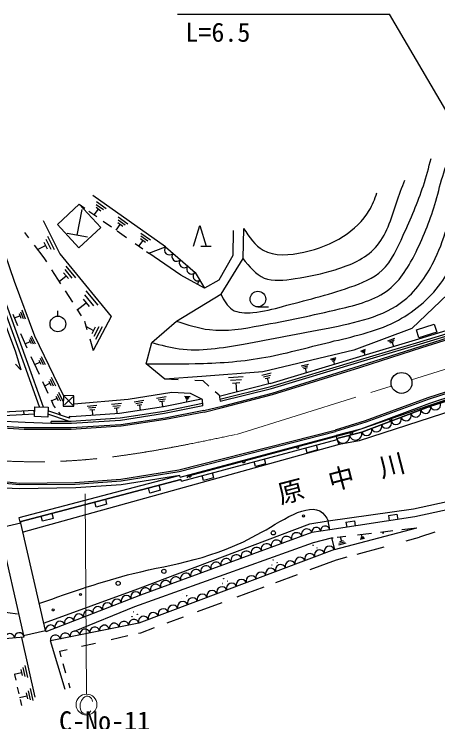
# Model space of a CAD drawing. Units: millimetres, scale not verified. Extents: x 40000 to 680000, y 20000 to 380000.
# Drawn here: x 419394 to 460032, y 249734 to 317559 of the extents above; entities that cross this region are included whole.
import ezdxf
from ezdxf.enums import TextEntityAlignment as Align

# ---------------------------------------------------------------- set-up
doc = ezdxf.new("R2010")
doc.units = ezdxf.units.MM
doc.header["$LTSCALE"] = 1000
doc.linetypes.add('CHAIN', pattern=[18.5, 12, -1.5, 3.5, -1.5])
for name, color, linetype, lineweight in [('M-BGD', 7, 'Continuous', 25), ('M-BMK', 2, 'CHAIN', 13), ('M-BMK-ROW', 30, 'Continuous', 25), ('M-BMK-SRVR', 3, 'Continuous', 25), ('M-STR-HTXT', 7, 'Continuous', 13), ('M-STR-STR3', 7, 'Continuous', 25), ('M-STR-STRC', 7, 'Continuous', 13)]:
    doc.layers.add(name, color=color, linetype=linetype, lineweight=lineweight)
doc.styles.add('ＭＳ ゴシック', font='')
doc.styles.get('ＭＳ ゴシック').set_extended_font_data('MS Gothic')

msp = doc.modelspace()

# ---------------------------------------------------------------- linework, layer by layer
at = {"layer": 'M-BGD'}
for p, q in [((433926, 295265), (426956, 300191)), ((425630, 299337), (423540, 297405)), ((425630, 299337), (426164, 298962)), ((427694, 297103), (425630, 299337)), ((427270, 299320), (427970, 298823)), ((427280, 299593), (428224, 298928)), ((425449, 296388), (425908, 298845)), ((426558, 298685), (427309, 298159)), ((427082, 298317), (427483, 298883)), ((427250, 299049), (427717, 298717)), ((422178, 297780), (423773, 294602)), ((429356, 297852), (430056, 297355)), ((429366, 298125), (430310, 297460)), ((423540, 297405), (425604, 295171)), ((425604, 295171), (427694, 297103)), ((427934, 297720), (428722, 297167)), ((429168, 296849), (429569, 297415)), ((429335, 297581), (429803, 297250)), ((436598, 295308), (437198, 297308)), ((437198, 297308), (437798, 295308)), ((420384, 296638), (420781, 296120)), ((424466, 296571), (426432, 296204)), ((429264, 296787), (430161, 296157)), ((431549, 296578), (432475, 295926)), ((440412, 296819), (440379, 294432)), ((441400, 297028), (441335, 294150)), ((422418, 296004), (422901, 295049)), ((422593, 296287), (423231, 295018)), ((431355, 295322), (431754, 295878)), ((431520, 296044), (431978, 295714)), ((431540, 296315), (432231, 295819)), ((421308, 295431), (422246, 294207)), ((421633, 295011), (422407, 295396)), ((422242, 295712), (422560, 295072)), ((430989, 295577), (431724, 295061)), ((432298, 294658), (433926, 295265)), ((433926, 295265), (436770, 292808)), ((437298, 295308), (438298, 295308)), ((419442, 291923), (418517, 294543)), ((423773, 294602), (428694, 288579)), ((432080, 294811), (432298, 294658)), ((435373, 292534), (432298, 294658)), ((440379, 294432), (439022, 292050)), ((422246, 294207), (422494, 293820)), ((441335, 294150), (439219, 290717)), ((422992, 293044), (423854, 291702)), ((424254, 293087), (424942, 292247)), ((424364, 293403), (425274, 292287)), ((423704, 291939), (424376, 292485)), ((424143, 292762), (424599, 292209)), ((437638, 291306), (435373, 292534)), ((436770, 292808), (437638, 291306)), ((462696, 292364), (457529, 287434)), ((421388, 286704), (419442, 291923)), ((439022, 292050), (437638, 291306)), ((424276, 291045), (424984, 289942)), ((426285, 291050), (427428, 289656)), ((426149, 290648), (427001, 289604)), ((434976, 288127), (439219, 290717)), ((420593, 284426), (418648, 289733)), ((425453, 289212), (426293, 289899)), ((426003, 290248), (426574, 289551)), ((417976, 289215), (419511, 285211)), ((420264, 284306), (418331, 289581)), ((419999, 289040), (420244, 288394)), ((420132, 289208), (420449, 288345)), ((423592, 288611), (423592, 289111)), ((425400, 289294), (425822, 288637)), ((442773, 289498), (443773, 289498)), ((419738, 287679), (419310, 288767)), ((419432, 288454), (419947, 288653)), ((419864, 288862), (420028, 288434)), ((428694, 288579), (426964, 285324)), ((426142, 288139), (426145, 288134)), ((426145, 288134), (426381, 287323)), ((426287, 287632), (427018, 287241)), ((427827, 287598), (427182, 286376)), ((432604, 286089), (434976, 288127)), ((457974, 287318), (459687, 287854)), ((459687, 287854), (459929, 287079)), ((420154, 286623), (420038, 286919)), ((427177, 287547), (426859, 286935)), ((427508, 287576), (427021, 286660)), ((457529, 287434), (451987, 285344)), ((458217, 286544), (457974, 287318)), ((458210, 286443), (461712, 287504)), ((459929, 287079), (458217, 286544)), ((458297, 286156), (461799, 287217)), ((458354, 285964), (461857, 287026)), ((420656, 285540), (420154, 286623)), ((420835, 286381), (421016, 285991)), ((420938, 286555), (421217, 285974)), ((421040, 286719), (421415, 285947)), ((424140, 281004), (421388, 286704)), ((426641, 286433), (426964, 285324)), ((452220, 284644), (458210, 286443)), ((455236, 286253), (455892, 286497)), ((455371, 286157), (455863, 286340)), ((458434, 285740), (461951, 286848)), ((458480, 285597), (461996, 286704)), ((420462, 285963), (420931, 286190)), ((432069, 284043), (432604, 286089)), ((452306, 284357), (458297, 286156)), ((452363, 284165), (458354, 285964)), ((452509, 283843), (458434, 285740)), ((452554, 283700), (458480, 285597)), ((455494, 286053), (455822, 286174)), ((455808, 285719), (455658, 286113)), ((419511, 285211), (420023, 283455)), ((451987, 285344), (443235, 283281)), ((452642, 285273), (453103, 285451)), ((452741, 285203), (453081, 285333)), ((452828, 285126), (453058, 285215)), ((453049, 284892), (452949, 285175)), ((421840, 279909), (420264, 284306)), ((422218, 279893), (420593, 284426)), ((421823, 283018), (421038, 284714)), ((421383, 283980), (421865, 284215)), ((421768, 284406), (421959, 284015)), ((421883, 284588), (422170, 283996)), ((421987, 284762), (422378, 283967)), ((443938, 282174), (452220, 284645)), ((444023, 281886), (452306, 284357)), ((449731, 284504), (450275, 284637)), ((449827, 284415), (450231, 284512)), ((449920, 284316), (450188, 284388)), ((450130, 284023), (450059, 284351)), ((419532, 284002), (420023, 283455)), ((433833, 282570), (432069, 284043)), ((444076, 281694), (452363, 284165)), ((444138, 281244), (452509, 283843)), ((444179, 281099), (452554, 283700)), ((446912, 283841), (447625, 284012)), ((447043, 283725), (447574, 283849)), ((447162, 283601), (447514, 283687)), ((447435, 283214), (447344, 283648)), ((473750, 283530), (452490, 276674)), ((473750, 283530), (452490, 276674)), ((437391, 282842), (433833, 282570)), ((443235, 283281), (437391, 282842)), ((439951, 282740), (441364, 282842)), ((443145, 282957), (444060, 283173)), ((443310, 282804), (443991, 282962)), ((466625, 283258), (459057, 280780)), ((466667, 283114), (459106, 280638)), ((422668, 281195), (422145, 282325)), ((422325, 281942), (422828, 282184)), ((422724, 282387), (422921, 281973)), ((422841, 282578), (423141, 281953)), ((422956, 282760), (423361, 281932)), ((435141, 282513), (433833, 282570)), ((437536, 282410), (436736, 282444)), ((438080, 281914), (437536, 282410)), ((439066, 280954), (443951, 282177)), ((440155, 282468), (441207, 282546)), ((440348, 282198), (441050, 282250)), ((440765, 281377), (440699, 282224)), ((443463, 282643), (443921, 282751)), ((443819, 282150), (443698, 282701)), ((466849, 282730), (459221, 280259)), ((459257, 280073), (466839, 282646)), ((459320, 279976), (466935, 282442)), ((466935, 282442), (459320, 279976)), ((439126, 280660), (444023, 281886)), ((439166, 280463), (444076, 281694)), ((423403, 280958), (423608, 280533)), ((423530, 281148), (423838, 280510)), ((423647, 281339), (424056, 280480)), ((434514, 281303), (430320, 280615)), ((433061, 280761), (433973, 280906)), ((436302, 281213), (434514, 281303)), ((435730, 280944), (436264, 280916)), ((435790, 280831), (436194, 280817)), ((437471, 280616), (436302, 281213)), ((439052, 281027), (438689, 281358)), ((439052, 281027), (439166, 280463)), ((439352, 279995), (444138, 281244)), ((439388, 279849), (444179, 281099)), ((423183, 280082), (422966, 280551)), ((422991, 280495), (423505, 280745)), ((430320, 280615), (425112, 280191)), ((428720, 280178), (429682, 280263)), ((430920, 280408), (431822, 280555)), ((431063, 280249), (431744, 280356)), ((431206, 280090), (431656, 280159)), ((431519, 279584), (431437, 280128)), ((433204, 280602), (433895, 280707)), ((433345, 280433), (433807, 280510)), ((433668, 279925), (433576, 280472)), ((437377, 280673), (433707, 279929)), ((437467, 280231), (433786, 279486)), ((437467, 280231), (433786, 279486)), ((435850, 280718), (436123, 280708)), ((435972, 280390), (435992, 280712)), ((437506, 280035), (437471, 280616)), ((459221, 280259), (452640, 277779)), ((459057, 280780), (453067, 278589)), ((459106, 280638), (453115, 278447)), ((421312, 279582), (418380, 279413)), ((420355, 279176), (420335, 279526)), ((421332, 279233), (421312, 279582)), ((421334, 278996), (421367, 279926)), ((421367, 279926), (422652, 279880)), ((422652, 279880), (422618, 278950)), ((424710, 278831), (422639, 279544)), ((423358, 279841), (423183, 280082)), ((426406, 279990), (427327, 280072)), ((426538, 279823), (427229, 279877)), ((426667, 279646), (427132, 279681)), ((426933, 279108), (426904, 279663)), ((428860, 279999), (429583, 280058)), ((428997, 279811), (429473, 279854)), ((429281, 279260), (429236, 279838)), ((433707, 279929), (429514, 279275)), ((433786, 279486), (429564, 278827)), ((433786, 279486), (429564, 278827)), ((437506, 280035), (433822, 279289)), ((437597, 279568), (433876, 278847)), ((437597, 279568), (439352, 279995)), ((437632, 279423), (439388, 279849)), ((451736, 277486), (459257, 280073)), ((452730, 277492), (459320, 279976)), ((459320, 279976), (452730, 277492)), ((421332, 279233), (418400, 279063)), ((422618, 278950), (421334, 278996)), ((424612, 278548), (422628, 279230)), ((423828, 279193), (423673, 279406)), ((424887, 278969), (424663, 278995)), ((424663, 278995), (424710, 278831)), ((429564, 278827), (424876, 278518)), ((429564, 278827), (424876, 278518)), ((429514, 279275), (424887, 278969)), ((433822, 279289), (429586, 278628)), ((433876, 278847), (429629, 278214)), ((437625, 279421), (433901, 278699)), ((420443, 278432), (415342, 278659)), ((420357, 277903), (415345, 278212)), ((422939, 278323), (420443, 278432)), ((424876, 278518), (422939, 278523)), ((422939, 278323), (422939, 278523)), ((424883, 278318), (422939, 278323)), ((424876, 278518), (424612, 278548)), ((429629, 278214), (424858, 277904)), ((429586, 278628), (424883, 278318)), ((433901, 278699), (429645, 278065)), ((453067, 278589), (450169, 277695)), ((453115, 278447), (450213, 277552)), ((420353, 277753), (415332, 278062)), ((424863, 277754), (420353, 277753)), ((424858, 277904), (420357, 277903)), ((429645, 278065), (424863, 277754)), ((435188, 273871), (450176, 277697)), ((435218, 273724), (450213, 277552)), ((436254, 273356), (451736, 277486)), ((452640, 277779), (450268, 277190)), ((452730, 277492), (450341, 276899)), ((450346, 276900), (452730, 277492)), ((435327, 273196), (450268, 277190)), ((435430, 272810), (450372, 276804)), ((435430, 272810), (450372, 276804)), ((450372, 276804), (450268, 277190)), ((450346, 276900), (450561, 276314)), ((450561, 276314), (450372, 276804)), ((450561, 276314), (420256, 267922)), ((448508, 275788), (448379, 276271)), ((452490, 276674), (450561, 276314)), ((452490, 276674), (450561, 276314)), ((447512, 275522), (447383, 276005)), ((448508, 275788), (447512, 275522)), ((443528, 274457), (443399, 274940)), ((442532, 274190), (442403, 274673)), ((443528, 274457), (442532, 274190)), ((411096, 273444), (419914, 272623)), ((435274, 273349), (419837, 269289)), ((429638, 272988), (435188, 273871)), ((429655, 272839), (435218, 273724)), ((435274, 273349), (429663, 272459)), ((435327, 273196), (435274, 273349)), ((437551, 272859), (437422, 273342)), ((438547, 273125), (438418, 273608)), ((411076, 273295), (419907, 272473)), ((419914, 272623), (425225, 272661)), ((435375, 272962), (419939, 268902)), ((419939, 268902), (435375, 272962)), ((425225, 272661), (429638, 272988)), ((425231, 272511), (429655, 272839)), ((435430, 272810), (435375, 272962)), ((438547, 273125), (437551, 272859)), ((419887, 272051), (415829, 272244)), ((425323, 272165), (419887, 272051)), ((419907, 272473), (425231, 272511)), ((429663, 272459), (425323, 272165)), ((432415, 271666), (432288, 272150)), ((433444, 271937), (433317, 272421)), ((433444, 271937), (432415, 271666)), ((457681, 270144), (464552, 271645)), ((427270, 270313), (427143, 270797)), ((428299, 270584), (428172, 271067)), ((464706, 270876), (457816, 269376)), ((428299, 270584), (427270, 270313)), ((449521, 268999), (457681, 270144)), ((419837, 269289), (419939, 268902)), ((422124, 268960), (421997, 269443)), ((423153, 269230), (423026, 269714)), ((457816, 269376), (449658, 268138)), ((455294, 269499), (456110, 269623)), ((455294, 269499), (455369, 269005)), ((456110, 269623), (456185, 269129)), ((420033, 268772), (417911, 268281)), ((419939, 268902), (420033, 268772)), ((422408, 258503), (420033, 268772)), ((423153, 269230), (422124, 268960)), ((431265, 262472), (447760, 268713)), ((447760, 268713), (449521, 268999)), ((449658, 268138), (449521, 268999)), ((451215, 268880), (452031, 269004)), ((451215, 268880), (451290, 268386)), ((452031, 269004), (452106, 268510)), ((417911, 268281), (420285, 258012)), ((449658, 268138), (447949, 267882)), ((450107, 266244), (458022, 268338)), ((454516, 267917), (455704, 268060)), ((454746, 267942), (454770, 267856)), ((456591, 268166), (458022, 268338)), ((459742, 267913), (458267, 267432)), ((447949, 267882), (431519, 261882)), ((448103, 266925), (449841, 267357)), ((449841, 267357), (450001, 267376)), ((449841, 267357), (450107, 266244)), ((450369, 267420), (451216, 267522)), ((450667, 267453), (450782, 267034)), ((452313, 267653), (453680, 267817)), ((453012, 267320), (452584, 267206)), ((452935, 267395), (452614, 267313)), ((452857, 267471), (452642, 267409)), ((452686, 267696), (452750, 267440)), ((454863, 267808), (454715, 267775)), ((454837, 267833), (454722, 267814)), ((454812, 267858), (454727, 267844)), ((456982, 267083), (458267, 267432)), ((430972, 260774), (448103, 266925)), ((451204, 266844), (450498, 266660)), ((451085, 266968), (450549, 266823)), ((450954, 267084), (450600, 266987)), ((450107, 266244), (431350, 259178)), ((452286, 265805), (454895, 266515)), ((447770, 264321), (450318, 265270)), ((450318, 265270), (451342, 265549)), ((444492, 263100), (446557, 263869)), ((440784, 261718), (443369, 262681)), ((422292, 259213), (431265, 262472)), ((431519, 261882), (422436, 258353)), ((436972, 260298), (439331, 261177)), ((425195, 258432), (430972, 260774)), ((434062, 259214), (435636, 259801)), ((431350, 259178), (422885, 257484)), ((420285, 258012), (422408, 258503)), ((422408, 258503), (422436, 258353)), ((431550, 258279), (432859, 258766)), ((420335, 257858), (417628, 257627)), ((421418, 252108), (420121, 257829)), ((420285, 258012), (420335, 257858)), ((428712, 257634), (430295, 257994)), ((431320, 258226), (431550, 258279)), ((424300, 252824), (422885, 257484)), ((425869, 256989), (427195, 257290)), ((423761, 256510), (424493, 256676)), ((423918, 255961), (423761, 256510)), ((420431, 255134), (420685, 253988)), ((424367, 254385), (424110, 255287)), ((419410, 254297), (420101, 254453)), ((420032, 254741), (420159, 254168)), ((420232, 254938), (420427, 254077)), ((419416, 254276), (419541, 253724)), ((419692, 253055), (419833, 252431)), ((424773, 252961), (424638, 253436)), ((420533, 252521), (420670, 251946)), ((420733, 252718), (420938, 251855)), ((420932, 252915), (421196, 251767)), ((419911, 252078), (420602, 252234)), ((419956, 251882), (420089, 251293))]:
    msp.add_line(p, q, dxfattribs=at)
for centre, radius in [((442773, 290248), 750), ((423587, 287865), 750), ((447150, 269463), 100), ((444247, 267841), 200), ((448066, 266658), 10), ((447945, 266186), 10), ((448447, 266414), 10), ((444230, 265241), 10), ((444109, 264769), 10), ((444611, 264997), 10), ((433755, 264162), 200), ((429368, 263008), 200), ((439486, 263460), 10), ((439867, 263216), 10), ((439366, 262988), 10), ((425751, 261939), 100), ((435567, 262061), 10), ((435948, 261818), 10), ((435447, 261590), 10), ((423139, 260459), 100), ((430703, 259809), 10), ((430823, 260280), 10), ((431204, 260037), 10)]:
    msp.add_circle(centre, radius, dxfattribs=at)
for centre, radius, start, end in [((434281, 294958), 470, 139.17125, 319.17125), ((434992, 294344), 470, 139.17125, 319.17125), ((435703, 293729), 470, 139.17125, 319.17125), ((436414, 293115), 470, 139.17125, 319.17125), ((436987, 292432), 434, 120.01711, 300.01711), ((437421, 291681), 434, 120.01711, 183.04297), ((459257, 280073), 150, 198.98308, 18.74013), ((459796, 280130), 500, 197.94741, 17.94741), ((457908, 279444), 503, 200.64565, 20.64565), ((458850, 279798), 503, 200.64565, 20.64565), ((455496, 278780), 150, 198.98308, 18.98308), ((456025, 278734), 503, 200.64565, 20.64565), ((456967, 279089), 503, 200.64565, 20.64565), ((454142, 278025), 503, 200.64565, 20.64565), ((455083, 278379), 503, 200.64565, 20.64565), ((452134, 277344), 614, 193.95362, 13.95362), ((451736, 277486), 150, 194.93685, 18.98308), ((453200, 277670), 503, 200.64565, 20.64565), ((450942, 277048), 614, 193.95362, 13.95362), ((446575, 276109), 150, 194.93685, 14.93685), ((441414, 274733), 150, 194.93685, 14.93685), ((436383, 272873), 500, 104.93685, 149.93685), ((436254, 273356), 150, 194.93685, 14.93685), ((447466, 267705), 514, 20.0594, 200.0594), ((448376, 267946), 432, 8.5382, 188.5382), ((449231, 268074), 432, 8.5382, 188.5382), ((445533, 266999), 514, 20.0594, 200.0594), ((446499, 267352), 514, 20.0594, 200.0594), ((443600, 266294), 514, 20.0594, 200.0594), ((444566, 266647), 514, 20.0594, 200.0594), ((449638, 266067), 501, 20.64301, 200.64301), ((441667, 265588), 514, 20.0594, 200.0594), ((442633, 265941), 514, 20.0594, 200.0594), ((448700, 265714), 501, 20.64301, 200.64301), ((439734, 264882), 514, 20.0594, 200.0594), ((440701, 265235), 514, 20.0594, 200.0594), ((446824, 265007), 501, 20.64301, 200.64301), ((447762, 265361), 501, 20.64301, 200.64301), ((437801, 264176), 514, 20.0594, 200.0594), ((438768, 264529), 514, 20.0594, 200.0594), ((444948, 264301), 501, 20.64301, 200.64301), ((445886, 264654), 501, 20.64301, 200.64301), ((435868, 263470), 514, 20.0594, 200.0594), ((436835, 263823), 514, 20.0594, 200.0594), ((443073, 263594), 501, 20.64301, 200.64301), ((444011, 263947), 501, 20.64301, 200.64301), ((433935, 262765), 514, 20.0594, 200.0594), ((434902, 263118), 514, 20.0594, 200.0594), ((441197, 262888), 501, 20.64301, 200.64301), ((442135, 263241), 501, 20.64301, 200.64301), ((432002, 262059), 514, 20.0594, 200.0594), ((432969, 262412), 514, 20.0594, 200.0594), ((439321, 262181), 501, 20.64301, 200.64301), ((440259, 262534), 501, 20.64301, 200.64301), ((430157, 261353), 487, 21.23484, 201.23484), ((431065, 261706), 487, 21.23484, 201.23484), ((437446, 261474), 501, 20.64301, 200.64301), ((438384, 261828), 501, 20.64301, 200.64301), ((428340, 260647), 487, 21.23484, 201.23484), ((429248, 261000), 487, 21.23484, 201.23484), ((435570, 260768), 501, 20.64301, 200.64301), ((436508, 261121), 501, 20.64301, 200.64301), ((427432, 260294), 487, 21.23484, 201.23484), ((433694, 260061), 501, 20.64301, 200.64301), ((434632, 260414), 501, 20.64301, 200.64301), ((425615, 259588), 487, 21.23484, 201.23484), ((426523, 259941), 487, 21.23484, 201.23484), ((431819, 259354), 501, 20.64301, 200.64301), ((432756, 259708), 501, 20.64301, 200.64301), ((423798, 258882), 487, 21.23484, 201.23484), ((424707, 259235), 487, 21.23484, 201.23484), ((428998, 258707), 480, 11.31777, 191.31777), ((429939, 258895), 480, 11.31777, 191.31777), ((430879, 259084), 480, 11.31777, 191.31777), ((422890, 258529), 487, 21.23484, 201.23484), ((425237, 257954), 480, 11.31777, 191.31777), ((426177, 258142), 480, 11.31777, 191.31777), ((427118, 258331), 480, 11.31777, 191.31777), ((428058, 258519), 480, 11.31777, 191.31777), ((418982, 257742), 453, 4.87542, 184.87542), ((419884, 257819), 453, 4.87542, 184.87542), ((423356, 257578), 480, 11.31777, 191.31777), ((424296, 257766), 480, 11.31777, 191.31777)]:
    msp.add_arc(centre, radius, start, end, dxfattribs=at)
for points, knots in [([(432069, 284043), (433626, 284034), (435183, 284025), (436743, 284062), (438879, 284113), (441022, 284249), (443120, 284606), (445332, 284982), (447495, 285604), (449694, 286138), (451818, 286654), (453976, 287088), (455922, 288066), (457639, 288929), (459190, 290216), (460321, 291773), (461317, 293144), (461987, 294725), (462447, 296370), (463032, 298463), (463277, 300661), (464276, 302549), (465121, 304147), (466506, 305524), (468082, 306454), (469709, 307414), (471540, 307898), (473371, 308382)], [0, 0, 0, 0, 1, 1, 1, 2, 2, 2, 3, 3, 3, 4, 4, 4, 5, 5, 5, 6, 6, 6, 7, 7, 7, 8, 8, 8, 9, 9, 9, 9]), ([(432604, 286089), (433469, 285852), (434333, 285615), (435211, 285496), (437244, 285219), (439345, 285575), (441390, 285941), (444113, 286427), (446738, 286930), (449496, 287473), (452100, 287986), (454823, 288535), (456812, 290142), (458084, 291171), (459056, 292632), (459778, 294146), (460795, 296279), (461316, 298515), (461953, 300819), (462340, 302223), (462770, 303652), (463584, 304773), (464610, 306188), (466247, 307112), (467884, 308036)], [0, 0, 0, 0, 1, 1, 1, 2, 2, 2, 3, 3, 3, 4, 4, 4, 5, 5, 5, 6, 6, 6, 7, 7, 7, 8, 8, 8, 8]), ([(434976, 288127), (436019, 287789), (437061, 287452), (438127, 287325), (439737, 287133), (441400, 287420), (443021, 287720), (445572, 288192), (448019, 288695), (450584, 289302), (452278, 289702), (454023, 290148), (455329, 291180), (456470, 292082), (457275, 293432), (457949, 294789), (458734, 296369), (459341, 297959), (459827, 299633), (460352, 301441), (460734, 303347), (461705, 304922), (462174, 305682), (462780, 306365), (463386, 307047)], [0, 0, 0, 0, 1, 1, 1, 2, 2, 2, 3, 3, 3, 4, 4, 4, 5, 5, 5, 6, 6, 6, 7, 7, 7, 8, 8, 8, 8]), ([(439219, 290717), (439519, 290139), (439820, 289562), (440302, 289252), (440832, 288913), (441580, 288895), (442279, 288956), (443303, 289045), (444221, 289302), (445146, 289549), (447258, 290114), (449410, 290629), (451572, 291378), (452710, 291772), (453851, 292231), (454686, 293009), (455619, 293878), (456170, 295144), (456713, 296370), (457421, 297970), (458116, 299502), (458641, 301116), (458920, 301973), (459151, 302854), (459382, 303735)], [0, 0, 0, 0, 1, 1, 1, 2, 2, 2, 3, 3, 3, 4, 4, 4, 5, 5, 5, 6, 6, 6, 7, 7, 7, 8, 8, 8, 8]), ([(441335, 294150), (441948, 293376), (442561, 292601), (443367, 292268), (444230, 291910), (445316, 292058), (446333, 292218), (447685, 292431), (448917, 292667), (450188, 293059), (451607, 293496), (453076, 294128), (454044, 295184), (455089, 296325), (455549, 297959), (456070, 299484), (456324, 300227), (456593, 300943), (456861, 301659)], [0, 0, 0, 0, 1, 1, 1, 2, 2, 2, 3, 3, 3, 4, 4, 4, 5, 5, 5, 6, 6, 6, 6]), ([(441400, 297028), (441951, 296203), (442501, 295379), (443268, 294937), (444338, 294321), (445829, 294450), (447173, 294739), (448583, 295043), (449830, 295524), (450979, 296272), (451958, 296908), (452867, 297738), (453451, 298743), (453757, 299271), (453975, 299847), (454192, 300424)], [0, 0, 0, 0, 1, 1, 1, 2, 2, 2, 3, 3, 3, 4, 4, 4, 5, 5, 5, 5]), ([(421858, 261102), (424904, 262172), (427950, 263242), (430819, 263951), (434759, 264925), (438366, 265219), (443113, 267898), (445431, 269207), (448021, 271083), (449207, 269511), (449320, 269361), (449421, 269180), (449521, 268999)], [0, 0, 0, 0, 1, 1, 1, 2, 2, 2, 3, 3, 3, 4, 4, 4, 4]), ([(407600, 255881), (407441, 256256), (407282, 256631), (407329, 256999), (407359, 257231), (407471, 257460), (407593, 257674), (409674, 261335), (414702, 260716), (419731, 260098)], [0, 0, 0, 0, 1, 1, 1, 2, 2, 2, 3, 3, 3, 3])]:
    msp.add_open_spline(points, degree=3, knots=knots, dxfattribs=at)
at = {"layer": 'M-BMK'}
for p, q in [((457491, 282512), (463614, 284419)), ((440708, 277285), (455558, 281910))]:
    msp.add_line(p, q, dxfattribs=at)
msp.add_open_spline([(392478, 280196), (397543, 278659), (402608, 277122), (407811, 276082), (413434, 274958), (419217, 274415), (424917, 274763), (430230, 275087), (435469, 276186), (440708, 277285)], degree=3, knots=[0, 0, 0, 0, 1, 1, 1, 2, 2, 2, 3, 3, 3, 3], dxfattribs=at)
at = {"layer": 'M-BMK-ROW'}
for p, q in [((424120, 281004), (424110, 280004)), ((425120, 280994), (424120, 281004)), ((425019, 280895), (424211, 280103)), ((424219, 280903), (425011, 280095)), ((425110, 279994), (425120, 280994)), ((424110, 280004), (425110, 279994))]:
    msp.add_line(p, q, dxfattribs=at)
at = {"layer": 'M-BMK-SRVR'}
msp.add_circle((456547, 282218), 1000, dxfattribs=at)
at = {"layer": 'M-STR-STR3'}
for p in [(435061, 317559), (471322, 290342)]:
    msp.add_line(p, (455387, 317559), dxfattribs=at)
at = {"layer": 'M-STR-STRC'}
msp.add_line((426196, 271582), (426329, 252387), dxfattribs=at)
msp.add_circle((426336, 251387), 1000, dxfattribs=at)
for centre, radius, start, end in [((426867, 251237), 1151, 135.0405, 203.80125), ((426401, 251693), 499, 359.51179, 134.27217), ((426268, 250980), 499, 204.56958, 339.32966)]:
    msp.add_arc(centre, radius, start, end, dxfattribs=at)

# ---------------------------------------------------------------- texts
at = {"layer": 'M-STR-HTXT', "style": 'ＭＳ ゴシック'}
msp.add_text('原\u3000中\u3000川', height=1833, rotation=14.522, dxfattribs=at).set_placement((445079, 270090), align=Align.BOTTOM_LEFT)
at = {"layer": 'M-STR-STR3', "style": 'ＭＳ ゴシック'}
msp.add_text('L=6.5', height=1833, dxfattribs=at).set_placement((435817, 314361), align=Align.BOTTOM_LEFT)
at = {"layer": 'M-STR-STRC', "style": 'ＭＳ ゴシック'}
msp.add_text('C-No-11', height=1833, dxfattribs=at).set_placement((423703, 248359), align=Align.BOTTOM_LEFT)

doc.saveas('drawing.dxf')
